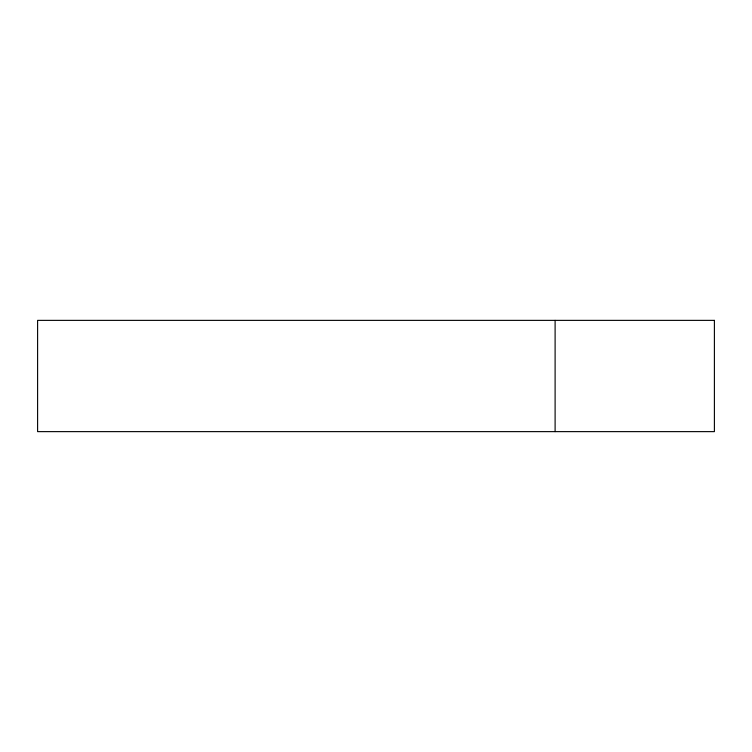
<?xml version="1.0" encoding="UTF-8"?>
<svg xmlns="http://www.w3.org/2000/svg" width="752" height="752" viewBox="0 0 752 752"><rect width="100%" height="100%" fill="white"/><g stroke="black" fill="none" stroke-linecap="round" stroke-linejoin="round"><path stroke-width="1.13" d="M555.108 320.371L555.108 431.629M714.4 320.371L37.6 320.371L37.6 431.629L714.4 431.629L714.4 320.371"/></g></svg>
